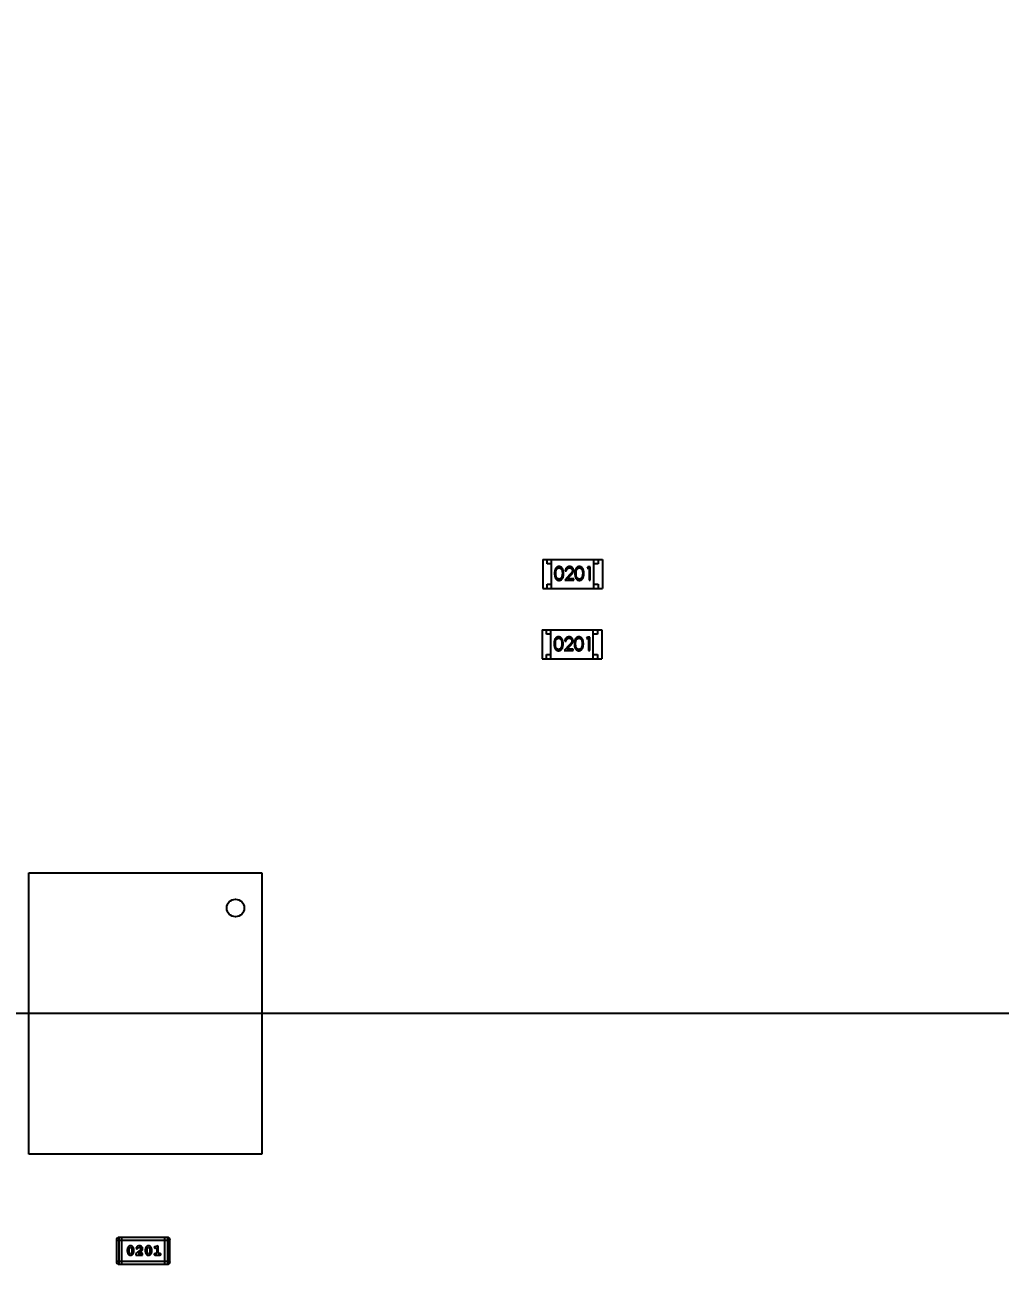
# Model space of a CAD drawing. Header units: inches. Extents: x 246 to 500, y -220 to -17.
# Drawn here: x 465.96 to 477.06, y -130.71 to -116.61 of the extents above; entities that cross this region are included whole.
import ezdxf

# ---------------------------------------------------------------- set-up
doc = ezdxf.new("R2010")
doc.units = ezdxf.units.IN
doc.header["$LTSCALE"] = 1.21
doc.header["$MEASUREMENT"] = 0
doc.header["$PDMODE"] = 3
doc.header["$PDSIZE"] = 0.3125
doc.layers.get('0').update_dxf_attribs({"linetype": 'CONTINUOUS'})
doc.layers.get('Defpoints').update_dxf_attribs({"linetype": 'CONTINUOUS'})
doc.layers.add('DIM', color=3, linetype='CONTINUOUS')
doc.styles.get("Standard").update_dxf_attribs({"font": 'txt', "width": 0.8})
doc.dimstyles.get("Standard").update_dxf_attribs({"dimtxt": 0.15625, "dimasz": 0.1875, "dimexe": 0.125, "dimexo": 0.0625, "dimgap": 0.09, "dimtad": 0, "dimtih": 1, "dimtoh": 1, "dimzin": 4, "dimdsep": 46, "dimtxsty": 'Standard', "dimblk": '_FILLED', "dimblk1": '_FILLED', "dimblk2": '_FILLED', "dimcen": 0.09, "dimazin": 1, "dimtp": 0.01, "dimtm": 0.01, "dimtfac": 1, "dimtofl": 0, "dimtmove": 0, "dimatfit": 3, "dimldrblk": '_FILLED', "dimfxl": 1, "dimtolj": 1, "dimtzin": 4, "dimarcsym": 0})

# ---------------------------------------------------------------- blocks, each defined once
blk = doc.blocks.new('_FILLED')
at = {"color": 0, "linetype": 'ByBlock'}
blk.add_solid([(0, 0), (-1, 0.1667), (-1, -0.1667)], dxfattribs=at)
blk = doc.blocks.new('*D60')
at = {"layer": 'Defpoints', "color": 0}
for p in [(481.94, -91.858), (457.69, -127.857), (492.101, -127.857)]:
    blk.add_point(p, dxfattribs=at)
at = {"layer": 'DIM', "color": 0, "lineweight": -2}
for p, q in [((482.003, -91.858), (492.226, -91.858)), ((492.101, -93.858), (492.101, -106.834)), ((492.101, -125.857), (492.101, -112.881)), ((457.752, -127.857), (492.226, -127.857))]:
    blk.add_line(p, q, dxfattribs=at)
at = {"layer": 'DIM', "color": 0, "lineweight": -2, "xscale": 2, "yscale": 2, "zscale": 2}
for p, rotation in [((492.101, -91.858), 90), ((492.101, -127.857), 270)]:
    blk.add_blockref('_FILLED', p, dxfattribs=dict(at, rotation=rotation))
at = {"layer": 'DIM', "color": 0, "insert": (492.101, -109.857), "char_height": 2, "attachment_point": 5, "rotation": 90}
blk.add_mtext('\\A1;36.00', dxfattribs=at)

msp = doc.modelspace()

# ---------------------------------------------------------------- linework, layer by layer
at = {"color": 7, "linetype": 'Continuous'}
for p, q in [((471.856, -122.694), (472.536, -122.694)), ((471.856, -122.694), (471.856, -123.024)), ((471.906, -122.744), (471.906, -122.694)), ((471.956, -122.744), (471.906, -122.744)), ((471.956, -123.024), (471.956, -122.694)), ((472.37, -122.778), (472.361, -122.794)), ((472.361, -122.794), (472.384, -122.794)), ((472.397, -122.778), (472.37, -122.778)), ((472.384, -122.794), (472.384, -122.928)), ((472.397, -122.928), (472.397, -122.778)), ((472.436, -123.024), (472.436, -122.694)), ((472.486, -122.744), (472.436, -122.744)), ((472.486, -122.694), (472.486, -122.744)), ((472.536, -122.694), (472.536, -123.024)), ((472.08, -122.853), (472.074, -122.891)), ((472.165, -122.866), (472.107, -122.928)), ((472.107, -122.928), (472.209, -122.928)), ((472.113, -122.825), (472.126, -122.825)), ((472.139, -122.913), (472.177, -122.873)), ((472.209, -122.913), (472.139, -122.913)), ((472.209, -122.928), (472.209, -122.913)), ((472.311, -122.853), (472.305, -122.891)), ((472.384, -122.928), (472.397, -122.928)), ((471.856, -123.024), (472.536, -123.024)), ((471.906, -122.974), (471.956, -122.974)), ((471.906, -123.024), (471.906, -122.974)), ((472.436, -122.974), (472.486, -122.974)), ((472.486, -122.974), (472.486, -123.024)), ((471.85, -123.494), (472.53, -123.494)), ((471.85, -123.494), (471.85, -123.824)), ((471.9, -123.544), (471.9, -123.494)), ((471.95, -123.824), (471.95, -123.494)), ((472.43, -123.824), (472.43, -123.494)), ((472.48, -123.494), (472.48, -123.544)), ((472.53, -123.494), (472.53, -123.824)), ((471.95, -123.544), (471.9, -123.544)), ((472.107, -123.625), (472.121, -123.625)), ((472.364, -123.578), (472.355, -123.594)), ((472.355, -123.594), (472.378, -123.594)), ((472.392, -123.578), (472.364, -123.578)), ((472.378, -123.594), (472.378, -123.728)), ((472.392, -123.728), (472.392, -123.578)), ((472.48, -123.544), (472.43, -123.544)), ((471.9, -123.774), (471.95, -123.774)), ((471.9, -123.824), (471.9, -123.774)), ((472.075, -123.653), (472.069, -123.691)), ((472.16, -123.666), (472.101, -123.728)), ((472.101, -123.728), (472.203, -123.728)), ((472.134, -123.713), (472.171, -123.673)), ((472.203, -123.713), (472.134, -123.713)), ((472.203, -123.728), (472.203, -123.713)), ((472.305, -123.653), (472.3, -123.691)), ((472.378, -123.728), (472.392, -123.728)), ((472.43, -123.774), (472.48, -123.774)), ((472.48, -123.774), (472.48, -123.824)), ((471.85, -123.824), (472.53, -123.824)), ((466.01, -126.259), (468.66, -126.259)), ((466.01, -129.459), (466.01, -126.259)), ((468.66, -126.259), (468.66, -129.459)), ((468.66, -129.459), (466.01, -129.459)), ((467.585, -130.406), (467.036, -130.406)), ((467.036, -130.711), (467.036, -130.406)), ((467.067, -130.711), (467.067, -130.406)), ((467.554, -130.406), (467.554, -130.711)), ((467.585, -130.406), (467.585, -130.711)), ((467.006, -130.437), (467.615, -130.437)), ((467.006, -130.437), (467.006, -130.681)), ((467.129, -130.547), (467.129, -130.564)), ((467.147, -130.547), (467.154, -130.525)), ((467.147, -130.547), (467.147, -130.564)), ((467.154, -130.525), (467.166, -130.519)), ((467.166, -130.519), (467.179, -130.525)), ((467.179, -130.525), (467.186, -130.547)), ((467.186, -130.564), (467.186, -130.547)), ((467.203, -130.564), (467.203, -130.547)), ((467.282, -130.543), (467.227, -130.588)), ((467.23, -130.531), (467.239, -130.54)), ((467.239, -130.54), (467.247, -130.533)), ((467.247, -130.533), (467.252, -130.525)), ((467.252, -130.525), (467.267, -130.519)), ((467.287, -130.534), (467.282, -130.543)), ((467.334, -130.547), (467.334, -130.564)), ((467.351, -130.547), (467.359, -130.525)), ((467.351, -130.547), (467.351, -130.564)), ((467.359, -130.525), (467.371, -130.519)), ((467.371, -130.519), (467.383, -130.525)), ((467.383, -130.525), (467.391, -130.547)), ((467.391, -130.564), (467.391, -130.547)), ((467.408, -130.564), (467.408, -130.547)), ((467.436, -130.521), (467.444, -130.53)), ((467.444, -130.53), (467.45, -130.529)), ((467.482, -130.502), (467.445, -130.512)), ((467.45, -130.529), (467.465, -130.525)), ((467.465, -130.525), (467.465, -130.59)), ((467.482, -130.59), (467.482, -130.502)), ((467.615, -130.681), (467.615, -130.437)), ((467.615, -130.681), (467.006, -130.681)), ((467.154, -130.586), (467.147, -130.564)), ((467.167, -130.592), (467.154, -130.586)), ((467.179, -130.586), (467.167, -130.592)), ((467.186, -130.564), (467.179, -130.586)), ((467.227, -130.588), (467.227, -130.607)), ((467.227, -130.607), (467.304, -130.607)), ((467.254, -130.59), (467.287, -130.563)), ((467.29, -130.59), (467.254, -130.59)), ((467.295, -130.587), (467.29, -130.59)), ((467.304, -130.607), (467.304, -130.599)), ((467.359, -130.586), (467.351, -130.564)), ((467.371, -130.592), (467.359, -130.586)), ((467.383, -130.586), (467.371, -130.592)), ((467.391, -130.564), (467.383, -130.586)), ((467.465, -130.59), (467.447, -130.59)), ((467.447, -130.607), (467.499, -130.607)), ((467.499, -130.59), (467.482, -130.59)), ((467.036, -130.711), (467.585, -130.711))]:
    msp.add_line(p, q, dxfattribs=at)
msp.add_circle((468.36, -126.659), 0.1, dxfattribs=at)
for centre, start, end in [((467.036, -130.437), 89.9999, 179.9999), ((467.585, -130.437), 359.9999, 89.9999), ((467.036, -130.681), 179.9999, 269.9999), ((467.585, -130.681), 269.9999, 359.9999)]:
    msp.add_arc(centre, 0.0305, start, end, dxfattribs=at)
for points, knots in [([(472.042, -122.775), (472.041, -122.775), (472.038, -122.775), (472.035, -122.775), (472.031, -122.776), (472.028, -122.777), (472.025, -122.778), (472.022, -122.779), (472.019, -122.781), (472.016, -122.783), (472.013, -122.785), (472.01, -122.788), (472.008, -122.79), (472.006, -122.793), (472.003, -122.797), (472.001, -122.8), (472, -122.804), (471.998, -122.808), (471.996, -122.812), (471.995, -122.817), (471.994, -122.822), (471.993, -122.827), (471.992, -122.833), (471.992, -122.84), (471.992, -122.846), (471.992, -122.851), (471.992, -122.854)], [0, 0, 0, 0, 0.033742, 0.066533, 0.099153, 0.13154, 0.164087, 0.196563, 0.229707, 0.263315, 0.297504, 0.331686, 0.366482, 0.4021, 0.438958, 0.476748, 0.515985, 0.556589, 0.599519, 0.645765, 0.695487, 0.748721, 0.805687, 0.866754, 0.931405, 1, 1, 1, 1]), ([(472.005, -122.853), (472.005, -122.851), (472.005, -122.848), (472.005, -122.842), (472.006, -122.837), (472.006, -122.832), (472.007, -122.827), (472.008, -122.823), (472.009, -122.819), (472.01, -122.816), (472.011, -122.813), (472.012, -122.81), (472.014, -122.807), (472.015, -122.805), (472.017, -122.802), (472.019, -122.8), (472.021, -122.798), (472.024, -122.796), (472.028, -122.794), (472.032, -122.792), (472.037, -122.79), (472.041, -122.79), (472.042, -122.79)], [0, 0, 0, 0, 0.073302, 0.142286, 0.206253, 0.266017, 0.321612, 0.372532, 0.419497, 0.462398, 0.502825, 0.541489, 0.579034, 0.615143, 0.650298, 0.684912, 0.718701, 0.752189, 0.817245, 0.879117, 0.939613, 1, 1, 1, 1]), ([(472.094, -122.854), (472.094, -122.851), (472.093, -122.847), (472.093, -122.84), (472.093, -122.834), (472.092, -122.828), (472.091, -122.823), (472.09, -122.818), (472.088, -122.813), (472.087, -122.808), (472.085, -122.804), (472.083, -122.8), (472.081, -122.797), (472.079, -122.794), (472.076, -122.791), (472.074, -122.788), (472.071, -122.785), (472.068, -122.783), (472.065, -122.781), (472.062, -122.779), (472.059, -122.778), (472.056, -122.777), (472.052, -122.776), (472.049, -122.775), (472.045, -122.775), (472.043, -122.775), (472.042, -122.775)], [0, 0, 0, 0, 0.065278, 0.127205, 0.186168, 0.241675, 0.294115, 0.343609, 0.390387, 0.434463, 0.476646, 0.517002, 0.555936, 0.593716, 0.630057, 0.665601, 0.700745, 0.734917, 0.768681, 0.802087, 0.834849, 0.867433, 0.900138, 0.932806, 0.966212, 1, 1, 1, 1]), ([(472.042, -122.79), (472.044, -122.79), (472.047, -122.79), (472.052, -122.792), (472.057, -122.794), (472.06, -122.796), (472.063, -122.798), (472.065, -122.8), (472.067, -122.803), (472.069, -122.805), (472.071, -122.808), (472.072, -122.811), (472.074, -122.814), (472.075, -122.817), (472.076, -122.821), (472.077, -122.825), (472.078, -122.829), (472.079, -122.833), (472.079, -122.838), (472.08, -122.843), (472.08, -122.848), (472.08, -122.852), (472.08, -122.853)], [0, 0, 0, 0, 0.059689, 0.119507, 0.181075, 0.246162, 0.279894, 0.314468, 0.350403, 0.387474, 0.426147, 0.466624, 0.508745, 0.553328, 0.600058, 0.649177, 0.700552, 0.754894, 0.811825, 0.871514, 0.934319, 1, 1, 1, 1]), ([(472.162, -122.775), (472.16, -122.775), (472.157, -122.775), (472.152, -122.775), (472.147, -122.777), (472.143, -122.778), (472.139, -122.78), (472.135, -122.782), (472.131, -122.785), (472.127, -122.789), (472.124, -122.792), (472.121, -122.796), (472.119, -122.8), (472.117, -122.805), (472.115, -122.809), (472.114, -122.814), (472.113, -122.819), (472.113, -122.823), (472.113, -122.825)], [0, 0, 0, 0, 0.06445, 0.126725, 0.187421, 0.247417, 0.306749, 0.366595, 0.427749, 0.490235, 0.553031, 0.614805, 0.676505, 0.738096, 0.801021, 0.864897, 0.931209, 1, 1, 1, 1]), ([(472.126, -122.825), (472.126, -122.823), (472.127, -122.821), (472.127, -122.817), (472.128, -122.813), (472.13, -122.81), (472.131, -122.807), (472.133, -122.804), (472.135, -122.801), (472.137, -122.799), (472.14, -122.797), (472.142, -122.795), (472.145, -122.794), (472.148, -122.792), (472.151, -122.791), (472.154, -122.791), (472.158, -122.79), (472.16, -122.79), (472.161, -122.79)], [0, 0, 0, 0, 0.073648, 0.143686, 0.210962, 0.275557, 0.338064, 0.399311, 0.4594, 0.51934, 0.579024, 0.637809, 0.695959, 0.754122, 0.813113, 0.873453, 0.935561, 1, 1, 1, 1]), ([(472.161, -122.79), (472.162, -122.79), (472.164, -122.79), (472.168, -122.791), (472.171, -122.791), (472.174, -122.792), (472.177, -122.793), (472.179, -122.795), (472.182, -122.797), (472.184, -122.799), (472.186, -122.801), (472.188, -122.804), (472.19, -122.806), (472.191, -122.809), (472.192, -122.812), (472.193, -122.814), (472.193, -122.817), (472.194, -122.819), (472.194, -122.82)], [0, 0, 0, 0, 0.068027, 0.133505, 0.19695, 0.26027, 0.322741, 0.384982, 0.448465, 0.513424, 0.578224, 0.640011, 0.700094, 0.760067, 0.819012, 0.877878, 0.938035, 1, 1, 1, 1]), ([(472.207, -122.819), (472.207, -122.818), (472.207, -122.815), (472.206, -122.811), (472.205, -122.806), (472.204, -122.802), (472.202, -122.799), (472.2, -122.795), (472.197, -122.791), (472.195, -122.788), (472.191, -122.785), (472.188, -122.782), (472.184, -122.78), (472.18, -122.778), (472.176, -122.776), (472.171, -122.775), (472.167, -122.775), (472.163, -122.775), (472.162, -122.775)], [0, 0, 0, 0, 0.06271, 0.123347, 0.183401, 0.242828, 0.302097, 0.36242, 0.423725, 0.487032, 0.550491, 0.612709, 0.674265, 0.73617, 0.799211, 0.863483, 0.930525, 1, 1, 1, 1]), ([(472.273, -122.775), (472.271, -122.775), (472.269, -122.775), (472.266, -122.775), (472.262, -122.776), (472.259, -122.777), (472.256, -122.778), (472.253, -122.779), (472.25, -122.781), (472.247, -122.783), (472.244, -122.785), (472.241, -122.788), (472.239, -122.79), (472.236, -122.793), (472.234, -122.797), (472.232, -122.8), (472.23, -122.804), (472.229, -122.808), (472.227, -122.812), (472.226, -122.817), (472.225, -122.822), (472.224, -122.827), (472.223, -122.833), (472.223, -122.84), (472.222, -122.846), (472.222, -122.851), (472.222, -122.854)], [0, 0, 0, 0, 0.033742, 0.066533, 0.099153, 0.13154, 0.164087, 0.196563, 0.229707, 0.263315, 0.297504, 0.331686, 0.366482, 0.4021, 0.438958, 0.476748, 0.515985, 0.556589, 0.599519, 0.645765, 0.695487, 0.748721, 0.805687, 0.866754, 0.931405, 1, 1, 1, 1]), ([(472.236, -122.853), (472.236, -122.851), (472.236, -122.848), (472.236, -122.842), (472.237, -122.837), (472.237, -122.832), (472.238, -122.827), (472.238, -122.823), (472.239, -122.819), (472.24, -122.816), (472.242, -122.813), (472.243, -122.81), (472.245, -122.807), (472.246, -122.805), (472.248, -122.802), (472.25, -122.8), (472.252, -122.798), (472.255, -122.796), (472.258, -122.794), (472.263, -122.792), (472.268, -122.79), (472.271, -122.79), (472.273, -122.79)], [0, 0, 0, 0, 0.073302, 0.142286, 0.206253, 0.266017, 0.321612, 0.372532, 0.419497, 0.462398, 0.502825, 0.541489, 0.579034, 0.615143, 0.650298, 0.684912, 0.718701, 0.752189, 0.817245, 0.879117, 0.939613, 1, 1, 1, 1]), ([(472.324, -122.854), (472.324, -122.851), (472.324, -122.847), (472.324, -122.84), (472.323, -122.834), (472.323, -122.828), (472.322, -122.823), (472.321, -122.818), (472.319, -122.813), (472.318, -122.808), (472.316, -122.804), (472.314, -122.8), (472.312, -122.797), (472.309, -122.794), (472.307, -122.791), (472.305, -122.788), (472.302, -122.785), (472.299, -122.783), (472.296, -122.781), (472.293, -122.779), (472.29, -122.778), (472.286, -122.777), (472.283, -122.776), (472.28, -122.775), (472.276, -122.775), (472.274, -122.775), (472.273, -122.775)], [0, 0, 0, 0, 0.065278, 0.127205, 0.186168, 0.241675, 0.294115, 0.343609, 0.390387, 0.434463, 0.476646, 0.517002, 0.555936, 0.593716, 0.630057, 0.665601, 0.700745, 0.734917, 0.768681, 0.802087, 0.834849, 0.867433, 0.900138, 0.932806, 0.966212, 1, 1, 1, 1]), ([(472.273, -122.79), (472.275, -122.79), (472.278, -122.79), (472.283, -122.792), (472.287, -122.794), (472.291, -122.796), (472.294, -122.798), (472.296, -122.8), (472.298, -122.803), (472.3, -122.805), (472.302, -122.808), (472.303, -122.811), (472.305, -122.814), (472.306, -122.817), (472.307, -122.821), (472.308, -122.825), (472.309, -122.829), (472.31, -122.833), (472.31, -122.838), (472.311, -122.843), (472.311, -122.848), (472.311, -122.852), (472.311, -122.853)], [0, 0, 0, 0, 0.059689, 0.119507, 0.181075, 0.246162, 0.279894, 0.314468, 0.350403, 0.387474, 0.426147, 0.466624, 0.508745, 0.553328, 0.600058, 0.649177, 0.700552, 0.754894, 0.811825, 0.871514, 0.934319, 1, 1, 1, 1]), ([(471.992, -122.854), (471.992, -122.856), (471.992, -122.861), (471.992, -122.867), (471.992, -122.874), (471.993, -122.88), (471.994, -122.885), (471.995, -122.89), (471.997, -122.895), (471.998, -122.899), (472, -122.903), (472.002, -122.907), (472.004, -122.911), (472.006, -122.914), (472.008, -122.917), (472.011, -122.919), (472.013, -122.922), (472.016, -122.924), (472.019, -122.926), (472.022, -122.928), (472.025, -122.929), (472.028, -122.93), (472.031, -122.931), (472.035, -122.932), (472.038, -122.932), (472.041, -122.932), (472.042, -122.932)], [0, 0, 0, 0, 0.068113, 0.132564, 0.193427, 0.250218, 0.303569, 0.353576, 0.400235, 0.443586, 0.484619, 0.524292, 0.56238, 0.599049, 0.63494, 0.669782, 0.704009, 0.737842, 0.771098, 0.803896, 0.836415, 0.868639, 0.900715, 0.933378, 0.966213, 1, 1, 1, 1]), ([(472.042, -122.917), (472.041, -122.917), (472.037, -122.917), (472.032, -122.915), (472.028, -122.913), (472.024, -122.911), (472.021, -122.909), (472.019, -122.907), (472.017, -122.905), (472.015, -122.902), (472.014, -122.9), (472.012, -122.897), (472.011, -122.894), (472.01, -122.891), (472.009, -122.888), (472.008, -122.884), (472.007, -122.88), (472.006, -122.875), (472.006, -122.87), (472.005, -122.865), (472.005, -122.859), (472.005, -122.855), (472.005, -122.853)], [0, 0, 0, 0, 0.060034, 0.120278, 0.182348, 0.247919, 0.281641, 0.315701, 0.350322, 0.385703, 0.421819, 0.459196, 0.497866, 0.538301, 0.58121, 0.628183, 0.679403, 0.734699, 0.794074, 0.858416, 0.927049, 1, 1, 1, 1]), ([(472.042, -122.932), (472.043, -122.932), (472.045, -122.932), (472.049, -122.932), (472.052, -122.931), (472.056, -122.93), (472.059, -122.929), (472.062, -122.928), (472.065, -122.926), (472.068, -122.924), (472.071, -122.922), (472.074, -122.919), (472.076, -122.916), (472.079, -122.913), (472.081, -122.91), (472.083, -122.906), (472.085, -122.903), (472.087, -122.899), (472.089, -122.894), (472.09, -122.889), (472.091, -122.884), (472.092, -122.879), (472.093, -122.873), (472.093, -122.867), (472.093, -122.86), (472.094, -122.856), (472.094, -122.854)], [0, 0, 0, 0, 0.033824, 0.067298, 0.10028, 0.133019, 0.165736, 0.198792, 0.232372, 0.266409, 0.301016, 0.336196, 0.371972, 0.408574, 0.446394, 0.485225, 0.525372, 0.567224, 0.611081, 0.65775, 0.70702, 0.759235, 0.814484, 0.873227, 0.934937, 1, 1, 1, 1]), ([(472.074, -122.891), (472.074, -122.892), (472.073, -122.894), (472.072, -122.897), (472.07, -122.9), (472.069, -122.902), (472.067, -122.905), (472.065, -122.907), (472.063, -122.909), (472.06, -122.911), (472.057, -122.913), (472.052, -122.915), (472.047, -122.917), (472.044, -122.917), (472.042, -122.917)], [0, 0, 0, 0, 0.075949, 0.148549, 0.218996, 0.286119, 0.351826, 0.416074, 0.478265, 0.540325, 0.660405, 0.774606, 0.887187, 1, 1, 1, 1]), ([(472.194, -122.82), (472.194, -122.822), (472.193, -122.825), (472.192, -122.83), (472.191, -122.835), (472.189, -122.839), (472.187, -122.842), (472.185, -122.844), (472.182, -122.847), (472.18, -122.851), (472.177, -122.854), (472.173, -122.858), (472.169, -122.862), (472.167, -122.865), (472.165, -122.866)], [0, 0, 0, 0, 0.088014, 0.174976, 0.2638, 0.355443, 0.406413, 0.465519, 0.533076, 0.609353, 0.693899, 0.787171, 0.889197, 1, 1, 1, 1]), ([(472.177, -122.873), (472.178, -122.872), (472.181, -122.869), (472.185, -122.864), (472.188, -122.86), (472.192, -122.856), (472.194, -122.853), (472.197, -122.849), (472.199, -122.846), (472.201, -122.842), (472.204, -122.837), (472.206, -122.832), (472.207, -122.825), (472.207, -122.821), (472.207, -122.819)], [0, 0, 0, 0, 0.09953, 0.192079, 0.277712, 0.357454, 0.429648, 0.495771, 0.555538, 0.608657, 0.707578, 0.804328, 0.901298, 1, 1, 1, 1]), ([(472.222, -122.854), (472.222, -122.856), (472.222, -122.861), (472.223, -122.867), (472.223, -122.874), (472.224, -122.88), (472.225, -122.885), (472.226, -122.89), (472.227, -122.895), (472.229, -122.899), (472.23, -122.903), (472.232, -122.907), (472.234, -122.911), (472.237, -122.914), (472.239, -122.917), (472.241, -122.919), (472.244, -122.922), (472.247, -122.924), (472.25, -122.926), (472.253, -122.928), (472.256, -122.929), (472.259, -122.93), (472.262, -122.931), (472.266, -122.932), (472.269, -122.932), (472.271, -122.932), (472.273, -122.932)], [0, 0, 0, 0, 0.068113, 0.132564, 0.193427, 0.250218, 0.303569, 0.353576, 0.400235, 0.443586, 0.484619, 0.524292, 0.56238, 0.599049, 0.63494, 0.669782, 0.704009, 0.737842, 0.771098, 0.803896, 0.836415, 0.868639, 0.900715, 0.933378, 0.966213, 1, 1, 1, 1]), ([(472.273, -122.917), (472.271, -122.917), (472.268, -122.917), (472.263, -122.915), (472.258, -122.913), (472.255, -122.911), (472.252, -122.909), (472.25, -122.907), (472.248, -122.905), (472.246, -122.902), (472.244, -122.9), (472.243, -122.897), (472.242, -122.894), (472.24, -122.891), (472.239, -122.888), (472.238, -122.884), (472.238, -122.88), (472.237, -122.875), (472.237, -122.87), (472.236, -122.865), (472.236, -122.859), (472.236, -122.855), (472.236, -122.853)], [0, 0, 0, 0, 0.060034, 0.120278, 0.182348, 0.247919, 0.281641, 0.315701, 0.350322, 0.385703, 0.421819, 0.459196, 0.497866, 0.538301, 0.58121, 0.628183, 0.679403, 0.734699, 0.794074, 0.858416, 0.927049, 1, 1, 1, 1]), ([(472.273, -122.932), (472.274, -122.932), (472.276, -122.932), (472.28, -122.932), (472.283, -122.931), (472.286, -122.93), (472.29, -122.929), (472.293, -122.928), (472.296, -122.926), (472.299, -122.924), (472.302, -122.922), (472.305, -122.919), (472.307, -122.916), (472.31, -122.913), (472.312, -122.91), (472.314, -122.906), (472.316, -122.903), (472.318, -122.899), (472.319, -122.894), (472.321, -122.889), (472.322, -122.884), (472.323, -122.879), (472.323, -122.873), (472.324, -122.867), (472.324, -122.86), (472.324, -122.856), (472.324, -122.854)], [0, 0, 0, 0, 0.033824, 0.067298, 0.10028, 0.133019, 0.165736, 0.198792, 0.232372, 0.266409, 0.301016, 0.336196, 0.371972, 0.408574, 0.446394, 0.485225, 0.525372, 0.567224, 0.611081, 0.65775, 0.70702, 0.759235, 0.814484, 0.873227, 0.934937, 1, 1, 1, 1]), ([(472.305, -122.891), (472.305, -122.892), (472.304, -122.894), (472.303, -122.897), (472.301, -122.9), (472.3, -122.902), (472.298, -122.905), (472.296, -122.907), (472.294, -122.909), (472.291, -122.911), (472.288, -122.913), (472.283, -122.915), (472.278, -122.917), (472.275, -122.917), (472.273, -122.917)], [0, 0, 0, 0, 0.075949, 0.148549, 0.218996, 0.286119, 0.351826, 0.416074, 0.478265, 0.540325, 0.660405, 0.774606, 0.887187, 1, 1, 1, 1]), ([(472.036, -123.575), (472.035, -123.575), (472.033, -123.575), (472.029, -123.575), (472.026, -123.576), (472.023, -123.577), (472.019, -123.578), (472.016, -123.579), (472.013, -123.581), (472.01, -123.583), (472.007, -123.585), (472.005, -123.588), (472.002, -123.59), (472, -123.593), (471.998, -123.597), (471.996, -123.6), (471.994, -123.604), (471.992, -123.608), (471.991, -123.612), (471.99, -123.617), (471.988, -123.622), (471.988, -123.627), (471.987, -123.633), (471.986, -123.64), (471.986, -123.646), (471.986, -123.651), (471.986, -123.654)], [0, 0, 0, 0, 0.033742, 0.066533, 0.099153, 0.13154, 0.164087, 0.196563, 0.229707, 0.263315, 0.297504, 0.331686, 0.366482, 0.4021, 0.438958, 0.476748, 0.515985, 0.556589, 0.599519, 0.645765, 0.695487, 0.748721, 0.805687, 0.866754, 0.931405, 1, 1, 1, 1]), ([(472, -123.653), (472, -123.651), (472, -123.648), (472, -123.642), (472, -123.637), (472.001, -123.632), (472.001, -123.627), (472.002, -123.623), (472.003, -123.619), (472.004, -123.616), (472.005, -123.613), (472.007, -123.61), (472.008, -123.607), (472.01, -123.605), (472.012, -123.602), (472.013, -123.6), (472.016, -123.598), (472.018, -123.596), (472.022, -123.594), (472.027, -123.592), (472.032, -123.59), (472.035, -123.59), (472.037, -123.59)], [0, 0, 0, 0, 0.073302, 0.142286, 0.206253, 0.266017, 0.321612, 0.372532, 0.419497, 0.462398, 0.502825, 0.541489, 0.579034, 0.615143, 0.650298, 0.684912, 0.718701, 0.752189, 0.817245, 0.879117, 0.939613, 1, 1, 1, 1]), ([(472.088, -123.654), (472.088, -123.651), (472.088, -123.647), (472.088, -123.64), (472.087, -123.634), (472.086, -123.628), (472.085, -123.623), (472.084, -123.618), (472.083, -123.613), (472.081, -123.608), (472.079, -123.604), (472.078, -123.6), (472.075, -123.597), (472.073, -123.594), (472.071, -123.591), (472.068, -123.588), (472.065, -123.585), (472.063, -123.583), (472.06, -123.581), (472.057, -123.579), (472.053, -123.578), (472.05, -123.577), (472.047, -123.576), (472.043, -123.575), (472.04, -123.575), (472.037, -123.575), (472.036, -123.575)], [0, 0, 0, 0, 0.065278, 0.127205, 0.186168, 0.241675, 0.294115, 0.343609, 0.390387, 0.434463, 0.476646, 0.517002, 0.555936, 0.593716, 0.630057, 0.665601, 0.700745, 0.734917, 0.768681, 0.802087, 0.834849, 0.867433, 0.900138, 0.932806, 0.966212, 1, 1, 1, 1]), ([(472.037, -123.59), (472.038, -123.59), (472.042, -123.59), (472.046, -123.592), (472.051, -123.594), (472.055, -123.596), (472.058, -123.598), (472.06, -123.6), (472.062, -123.603), (472.064, -123.605), (472.065, -123.608), (472.067, -123.611), (472.068, -123.614), (472.07, -123.617), (472.071, -123.621), (472.072, -123.625), (472.073, -123.629), (472.073, -123.633), (472.074, -123.638), (472.074, -123.643), (472.074, -123.648), (472.075, -123.652), (472.075, -123.653)], [0, 0, 0, 0, 0.059689, 0.119507, 0.181075, 0.246162, 0.279894, 0.314468, 0.350403, 0.387474, 0.426147, 0.466624, 0.508745, 0.553328, 0.600058, 0.649177, 0.700552, 0.754894, 0.811825, 0.871514, 0.934319, 1, 1, 1, 1]), ([(472.156, -123.575), (472.154, -123.575), (472.151, -123.575), (472.146, -123.575), (472.142, -123.577), (472.137, -123.578), (472.133, -123.58), (472.129, -123.582), (472.125, -123.585), (472.122, -123.589), (472.118, -123.592), (472.116, -123.596), (472.113, -123.6), (472.111, -123.605), (472.109, -123.609), (472.108, -123.614), (472.108, -123.619), (472.107, -123.623), (472.107, -123.625)], [0, 0, 0, 0, 0.06445, 0.126725, 0.187421, 0.247417, 0.306749, 0.366595, 0.427749, 0.490235, 0.553031, 0.614805, 0.676505, 0.738096, 0.801021, 0.864897, 0.931209, 1, 1, 1, 1]), ([(472.121, -123.625), (472.121, -123.623), (472.121, -123.621), (472.122, -123.617), (472.123, -123.613), (472.124, -123.61), (472.126, -123.607), (472.127, -123.604), (472.129, -123.601), (472.132, -123.599), (472.134, -123.597), (472.137, -123.595), (472.139, -123.594), (472.142, -123.592), (472.145, -123.591), (472.149, -123.591), (472.152, -123.59), (472.154, -123.59), (472.155, -123.59)], [0, 0, 0, 0, 0.073648, 0.143686, 0.210962, 0.275557, 0.338064, 0.399311, 0.4594, 0.51934, 0.579024, 0.637809, 0.695959, 0.754122, 0.813113, 0.873453, 0.935561, 1, 1, 1, 1]), ([(472.155, -123.59), (472.157, -123.59), (472.159, -123.59), (472.162, -123.591), (472.165, -123.591), (472.168, -123.592), (472.171, -123.593), (472.174, -123.595), (472.176, -123.597), (472.179, -123.599), (472.181, -123.601), (472.183, -123.604), (472.184, -123.606), (472.186, -123.609), (472.187, -123.612), (472.187, -123.614), (472.188, -123.617), (472.188, -123.619), (472.188, -123.62)], [0, 0, 0, 0, 0.068027, 0.133505, 0.19695, 0.26027, 0.322741, 0.384982, 0.448465, 0.513424, 0.578224, 0.640011, 0.700094, 0.760067, 0.819012, 0.877878, 0.938035, 1, 1, 1, 1]), ([(472.201, -123.619), (472.201, -123.618), (472.201, -123.615), (472.201, -123.611), (472.2, -123.606), (472.198, -123.602), (472.197, -123.598), (472.194, -123.595), (472.192, -123.591), (472.189, -123.588), (472.186, -123.585), (472.182, -123.582), (472.178, -123.58), (472.175, -123.578), (472.17, -123.576), (472.166, -123.575), (472.161, -123.575), (472.158, -123.575), (472.156, -123.575)], [0, 0, 0, 0, 0.06271, 0.123347, 0.183401, 0.242828, 0.302097, 0.36242, 0.423725, 0.487032, 0.550491, 0.612709, 0.674265, 0.73617, 0.799211, 0.863483, 0.930525, 1, 1, 1, 1]), ([(472.188, -123.62), (472.188, -123.622), (472.188, -123.625), (472.187, -123.63), (472.185, -123.635), (472.183, -123.639), (472.181, -123.642), (472.179, -123.644), (472.177, -123.647), (472.174, -123.651), (472.171, -123.654), (472.168, -123.658), (472.164, -123.662), (472.161, -123.665), (472.16, -123.666)], [0, 0, 0, 0, 0.088014, 0.174976, 0.2638, 0.355443, 0.406413, 0.465519, 0.533076, 0.609353, 0.693899, 0.787171, 0.889197, 1, 1, 1, 1]), ([(472.171, -123.673), (472.173, -123.671), (472.175, -123.669), (472.179, -123.664), (472.183, -123.66), (472.186, -123.656), (472.189, -123.653), (472.191, -123.649), (472.193, -123.646), (472.196, -123.642), (472.198, -123.637), (472.2, -123.632), (472.201, -123.625), (472.201, -123.621), (472.201, -123.619)], [0, 0, 0, 0, 0.09953, 0.192079, 0.277712, 0.357454, 0.429648, 0.495771, 0.555538, 0.608657, 0.707578, 0.804328, 0.901298, 1, 1, 1, 1]), ([(472.267, -123.575), (472.266, -123.575), (472.264, -123.575), (472.26, -123.575), (472.257, -123.576), (472.253, -123.577), (472.25, -123.578), (472.247, -123.579), (472.244, -123.581), (472.241, -123.583), (472.238, -123.585), (472.236, -123.588), (472.233, -123.59), (472.231, -123.593), (472.229, -123.597), (472.227, -123.6), (472.225, -123.604), (472.223, -123.608), (472.222, -123.612), (472.22, -123.617), (472.219, -123.622), (472.218, -123.627), (472.218, -123.633), (472.217, -123.64), (472.217, -123.646), (472.217, -123.651), (472.217, -123.654)], [0, 0, 0, 0, 0.033742, 0.066533, 0.099153, 0.13154, 0.164087, 0.196563, 0.229707, 0.263315, 0.297504, 0.331686, 0.366482, 0.4021, 0.438958, 0.476748, 0.515985, 0.556589, 0.599519, 0.645765, 0.695487, 0.748721, 0.805687, 0.866754, 0.931405, 1, 1, 1, 1]), ([(472.23, -123.653), (472.23, -123.651), (472.23, -123.648), (472.231, -123.642), (472.231, -123.637), (472.231, -123.632), (472.232, -123.627), (472.233, -123.623), (472.234, -123.619), (472.235, -123.616), (472.236, -123.613), (472.237, -123.61), (472.239, -123.607), (472.241, -123.605), (472.242, -123.602), (472.244, -123.6), (472.246, -123.598), (472.249, -123.596), (472.253, -123.594), (472.258, -123.592), (472.262, -123.59), (472.266, -123.59), (472.267, -123.59)], [0, 0, 0, 0, 0.073302, 0.142286, 0.206253, 0.266017, 0.321612, 0.372532, 0.419497, 0.462398, 0.502825, 0.541489, 0.579034, 0.615143, 0.650298, 0.684912, 0.718701, 0.752189, 0.817245, 0.879117, 0.939613, 1, 1, 1, 1]), ([(472.319, -123.654), (472.319, -123.651), (472.319, -123.647), (472.318, -123.64), (472.318, -123.634), (472.317, -123.628), (472.316, -123.623), (472.315, -123.618), (472.314, -123.613), (472.312, -123.608), (472.31, -123.604), (472.308, -123.6), (472.306, -123.597), (472.304, -123.594), (472.302, -123.591), (472.299, -123.588), (472.296, -123.585), (472.293, -123.583), (472.29, -123.581), (472.287, -123.579), (472.284, -123.578), (472.281, -123.577), (472.278, -123.576), (472.274, -123.575), (472.271, -123.575), (472.268, -123.575), (472.267, -123.575)], [0, 0, 0, 0, 0.065278, 0.127205, 0.186168, 0.241675, 0.294115, 0.343609, 0.390387, 0.434463, 0.476646, 0.517002, 0.555936, 0.593716, 0.630057, 0.665601, 0.700745, 0.734917, 0.768681, 0.802087, 0.834849, 0.867433, 0.900138, 0.932806, 0.966212, 1, 1, 1, 1]), ([(472.267, -123.59), (472.269, -123.59), (472.272, -123.59), (472.277, -123.592), (472.282, -123.594), (472.286, -123.596), (472.289, -123.598), (472.291, -123.6), (472.293, -123.603), (472.294, -123.605), (472.296, -123.608), (472.298, -123.611), (472.299, -123.614), (472.3, -123.617), (472.301, -123.621), (472.303, -123.625), (472.303, -123.629), (472.304, -123.633), (472.305, -123.638), (472.305, -123.643), (472.305, -123.648), (472.305, -123.652), (472.305, -123.653)], [0, 0, 0, 0, 0.059689, 0.119507, 0.181075, 0.246162, 0.279894, 0.314468, 0.350403, 0.387474, 0.426147, 0.466624, 0.508745, 0.553328, 0.600058, 0.649177, 0.700552, 0.754894, 0.811825, 0.871514, 0.934319, 1, 1, 1, 1]), ([(471.986, -123.654), (471.986, -123.656), (471.986, -123.661), (471.986, -123.667), (471.987, -123.674), (471.988, -123.68), (471.989, -123.685), (471.99, -123.69), (471.991, -123.695), (471.992, -123.699), (471.994, -123.703), (471.996, -123.707), (471.998, -123.711), (472, -123.714), (472.003, -123.717), (472.005, -123.719), (472.008, -123.722), (472.01, -123.724), (472.013, -123.726), (472.016, -123.728), (472.019, -123.729), (472.023, -123.73), (472.026, -123.731), (472.029, -123.732), (472.033, -123.732), (472.035, -123.732), (472.036, -123.732)], [0, 0, 0, 0, 0.068113, 0.132564, 0.193427, 0.250218, 0.303569, 0.353576, 0.400235, 0.443586, 0.484619, 0.524292, 0.56238, 0.599049, 0.63494, 0.669782, 0.704009, 0.737842, 0.771098, 0.803896, 0.836415, 0.868639, 0.900715, 0.933378, 0.966213, 1, 1, 1, 1]), ([(472.037, -123.717), (472.035, -123.717), (472.032, -123.717), (472.027, -123.715), (472.022, -123.713), (472.018, -123.711), (472.016, -123.709), (472.013, -123.707), (472.012, -123.705), (472.01, -123.702), (472.008, -123.7), (472.007, -123.697), (472.005, -123.694), (472.004, -123.691), (472.003, -123.688), (472.002, -123.684), (472.001, -123.68), (472.001, -123.675), (472, -123.67), (472, -123.665), (472, -123.659), (472, -123.655), (472, -123.653)], [0, 0, 0, 0, 0.060034, 0.120278, 0.182348, 0.247919, 0.281641, 0.315701, 0.350322, 0.385703, 0.421819, 0.459196, 0.497866, 0.538301, 0.58121, 0.628183, 0.679403, 0.734699, 0.794074, 0.858416, 0.927049, 1, 1, 1, 1]), ([(472.036, -123.732), (472.037, -123.732), (472.04, -123.732), (472.043, -123.732), (472.047, -123.731), (472.05, -123.73), (472.053, -123.729), (472.057, -123.728), (472.06, -123.726), (472.063, -123.724), (472.066, -123.722), (472.068, -123.719), (472.071, -123.716), (472.073, -123.713), (472.076, -123.71), (472.078, -123.706), (472.08, -123.703), (472.081, -123.698), (472.083, -123.694), (472.084, -123.689), (472.085, -123.684), (472.086, -123.679), (472.087, -123.673), (472.088, -123.667), (472.088, -123.66), (472.088, -123.656), (472.088, -123.654)], [0, 0, 0, 0, 0.033824, 0.067298, 0.10028, 0.133019, 0.165736, 0.198792, 0.232372, 0.266409, 0.301016, 0.336196, 0.371972, 0.408574, 0.446394, 0.485225, 0.525372, 0.567224, 0.611081, 0.65775, 0.70702, 0.759235, 0.814484, 0.873227, 0.934937, 1, 1, 1, 1]), ([(472.069, -123.691), (472.068, -123.692), (472.068, -123.694), (472.066, -123.697), (472.065, -123.7), (472.063, -123.702), (472.062, -123.705), (472.06, -123.707), (472.058, -123.709), (472.055, -123.711), (472.051, -123.713), (472.047, -123.715), (472.042, -123.717), (472.038, -123.717), (472.037, -123.717)], [0, 0, 0, 0, 0.075949, 0.148549, 0.218996, 0.286119, 0.351826, 0.416074, 0.478265, 0.540325, 0.660405, 0.774606, 0.887187, 1, 1, 1, 1]), ([(472.217, -123.654), (472.217, -123.656), (472.217, -123.661), (472.217, -123.667), (472.218, -123.674), (472.218, -123.68), (472.219, -123.685), (472.22, -123.69), (472.222, -123.695), (472.223, -123.699), (472.225, -123.703), (472.227, -123.707), (472.229, -123.711), (472.231, -123.714), (472.233, -123.717), (472.236, -123.719), (472.238, -123.722), (472.241, -123.724), (472.244, -123.726), (472.247, -123.728), (472.25, -123.729), (472.253, -123.73), (472.257, -123.731), (472.26, -123.732), (472.264, -123.732), (472.266, -123.732), (472.267, -123.732)], [0, 0, 0, 0, 0.068113, 0.132564, 0.193427, 0.250218, 0.303569, 0.353576, 0.400235, 0.443586, 0.484619, 0.524292, 0.56238, 0.599049, 0.63494, 0.669782, 0.704009, 0.737842, 0.771098, 0.803896, 0.836415, 0.868639, 0.900715, 0.933378, 0.966213, 1, 1, 1, 1]), ([(472.267, -123.717), (472.266, -123.717), (472.263, -123.717), (472.258, -123.715), (472.253, -123.713), (472.249, -123.711), (472.246, -123.709), (472.244, -123.707), (472.242, -123.705), (472.241, -123.702), (472.239, -123.7), (472.237, -123.697), (472.236, -123.694), (472.235, -123.691), (472.234, -123.688), (472.233, -123.684), (472.232, -123.68), (472.231, -123.675), (472.231, -123.67), (472.231, -123.665), (472.23, -123.659), (472.23, -123.655), (472.23, -123.653)], [0, 0, 0, 0, 0.060034, 0.120278, 0.182348, 0.247919, 0.281641, 0.315701, 0.350322, 0.385703, 0.421819, 0.459196, 0.497866, 0.538301, 0.58121, 0.628183, 0.679403, 0.734699, 0.794074, 0.858416, 0.927049, 1, 1, 1, 1]), ([(472.267, -123.732), (472.268, -123.732), (472.271, -123.732), (472.274, -123.732), (472.278, -123.731), (472.281, -123.73), (472.284, -123.729), (472.287, -123.728), (472.29, -123.726), (472.293, -123.724), (472.296, -123.722), (472.299, -123.719), (472.302, -123.716), (472.304, -123.713), (472.306, -123.71), (472.308, -123.706), (472.31, -123.703), (472.312, -123.698), (472.314, -123.694), (472.315, -123.689), (472.316, -123.684), (472.317, -123.679), (472.318, -123.673), (472.318, -123.667), (472.319, -123.66), (472.319, -123.656), (472.319, -123.654)], [0, 0, 0, 0, 0.033824, 0.067298, 0.10028, 0.133019, 0.165736, 0.198792, 0.232372, 0.266409, 0.301016, 0.336196, 0.371972, 0.408574, 0.446394, 0.485225, 0.525372, 0.567224, 0.611081, 0.65775, 0.70702, 0.759235, 0.814484, 0.873227, 0.934937, 1, 1, 1, 1]), ([(472.3, -123.691), (472.299, -123.692), (472.299, -123.694), (472.297, -123.697), (472.296, -123.7), (472.294, -123.702), (472.292, -123.705), (472.291, -123.707), (472.289, -123.709), (472.286, -123.711), (472.282, -123.713), (472.277, -123.715), (472.272, -123.717), (472.269, -123.717), (472.267, -123.717)], [0, 0, 0, 0, 0.075949, 0.148549, 0.218996, 0.286119, 0.351826, 0.416074, 0.478265, 0.540325, 0.660405, 0.774606, 0.887187, 1, 1, 1, 1]), ([(467.166, -130.502), (467.165, -130.502), (467.162, -130.502), (467.158, -130.503), (467.154, -130.504), (467.151, -130.505), (467.147, -130.508), (467.144, -130.51), (467.141, -130.513), (467.139, -130.516), (467.137, -130.52), (467.135, -130.524), (467.133, -130.527), (467.132, -130.531), (467.131, -130.535), (467.13, -130.539), (467.13, -130.543), (467.129, -130.545), (467.129, -130.547)], [0, 0, 0, 0, 0.06692, 0.130834, 0.19258, 0.252759, 0.312631, 0.373411, 0.436359, 0.501894, 0.568244, 0.632472, 0.69556, 0.757163, 0.818592, 0.878885, 0.939235, 1, 1, 1, 1]), ([(467.203, -130.547), (467.203, -130.545), (467.203, -130.543), (467.203, -130.54), (467.203, -130.537), (467.202, -130.534), (467.201, -130.531), (467.2, -130.528), (467.199, -130.525), (467.197, -130.522), (467.195, -130.519), (467.194, -130.517), (467.192, -130.514), (467.19, -130.512), (467.189, -130.51), (467.187, -130.509), (467.185, -130.507), (467.183, -130.506), (467.18, -130.504), (467.176, -130.503), (467.171, -130.502), (467.168, -130.502), (467.166, -130.502)], [0, 0, 0, 0, 0.049855, 0.099516, 0.148482, 0.19758, 0.246804, 0.296268, 0.346517, 0.397047, 0.446826, 0.49336, 0.537801, 0.579207, 0.617974, 0.654833, 0.689171, 0.722088, 0.786392, 0.853518, 0.924186, 1, 1, 1, 1]), ([(467.267, -130.502), (467.266, -130.502), (467.262, -130.502), (467.257, -130.503), (467.253, -130.504), (467.248, -130.506), (467.244, -130.509), (467.24, -130.512), (467.237, -130.515), (467.235, -130.519), (467.233, -130.522), (467.231, -130.525), (467.23, -130.528), (467.23, -130.53), (467.23, -130.531)], [0, 0, 0, 0, 0.098286, 0.193983, 0.289056, 0.384352, 0.477435, 0.566197, 0.652355, 0.737986, 0.818188, 0.887401, 0.94802, 1, 1, 1, 1]), ([(467.304, -130.535), (467.304, -130.534), (467.304, -130.531), (467.304, -130.528), (467.303, -130.525), (467.302, -130.522), (467.3, -130.519), (467.298, -130.517), (467.296, -130.514), (467.294, -130.511), (467.291, -130.509), (467.288, -130.507), (467.285, -130.506), (467.282, -130.504), (467.279, -130.503), (467.275, -130.502), (467.271, -130.502), (467.269, -130.502), (467.267, -130.502)], [0, 0, 0, 0, 0.060981, 0.120256, 0.178148, 0.236115, 0.293993, 0.352864, 0.413358, 0.476056, 0.539296, 0.602396, 0.665116, 0.728325, 0.792919, 0.859317, 0.928302, 1, 1, 1, 1]), ([(467.267, -130.519), (467.269, -130.519), (467.271, -130.519), (467.275, -130.52), (467.279, -130.522), (467.281, -130.524), (467.284, -130.526), (467.286, -130.528), (467.287, -130.531), (467.287, -130.533), (467.287, -130.534)], [0, 0, 0, 0, 0.156344, 0.299348, 0.4327, 0.561, 0.682299, 0.791883, 0.89611, 1, 1, 1, 1]), ([(467.287, -130.563), (467.288, -130.562), (467.29, -130.561), (467.292, -130.559), (467.294, -130.556), (467.296, -130.554), (467.298, -130.553), (467.299, -130.551), (467.3, -130.549), (467.301, -130.547), (467.303, -130.545), (467.303, -130.541), (467.304, -130.538), (467.304, -130.536), (467.304, -130.535)], [0, 0, 0, 0, 0.103002, 0.197728, 0.285279, 0.365235, 0.437224, 0.502446, 0.560545, 0.611446, 0.707576, 0.80349, 0.900532, 1, 1, 1, 1]), ([(467.371, -130.502), (467.369, -130.502), (467.367, -130.502), (467.362, -130.503), (467.359, -130.504), (467.355, -130.505), (467.352, -130.508), (467.349, -130.51), (467.346, -130.513), (467.343, -130.516), (467.341, -130.52), (467.339, -130.524), (467.338, -130.527), (467.336, -130.531), (467.335, -130.535), (467.335, -130.539), (467.334, -130.543), (467.334, -130.545), (467.334, -130.547)], [0, 0, 0, 0, 0.06692, 0.130834, 0.19258, 0.252759, 0.312631, 0.373411, 0.436359, 0.501894, 0.568244, 0.632472, 0.69556, 0.757163, 0.818592, 0.878885, 0.939235, 1, 1, 1, 1]), ([(467.408, -130.547), (467.408, -130.545), (467.408, -130.543), (467.408, -130.54), (467.407, -130.537), (467.406, -130.534), (467.405, -130.531), (467.404, -130.528), (467.403, -130.525), (467.402, -130.522), (467.4, -130.519), (467.398, -130.517), (467.397, -130.514), (467.395, -130.512), (467.393, -130.51), (467.392, -130.509), (467.39, -130.507), (467.387, -130.506), (467.384, -130.504), (467.38, -130.503), (467.376, -130.502), (467.372, -130.502), (467.371, -130.502)], [0, 0, 0, 0, 0.049855, 0.099516, 0.148482, 0.19758, 0.246804, 0.296268, 0.346517, 0.397047, 0.446826, 0.49336, 0.537801, 0.579207, 0.617974, 0.654833, 0.689171, 0.722088, 0.786392, 0.853518, 0.924186, 1, 1, 1, 1]), ([(467.445, -130.512), (467.444, -130.512), (467.443, -130.513), (467.441, -130.513), (467.439, -130.514), (467.438, -130.515), (467.437, -130.517), (467.437, -130.518), (467.436, -130.519), (467.436, -130.52), (467.436, -130.521)], [0, 0, 0, 0, 0.187321, 0.344927, 0.475328, 0.579604, 0.674244, 0.773631, 0.882025, 1, 1, 1, 1]), ([(467.129, -130.564), (467.129, -130.565), (467.13, -130.568), (467.13, -130.571), (467.13, -130.574), (467.131, -130.577), (467.132, -130.58), (467.133, -130.583), (467.134, -130.586), (467.136, -130.589), (467.137, -130.592), (467.139, -130.594), (467.141, -130.596), (467.142, -130.598), (467.144, -130.6), (467.146, -130.602), (467.147, -130.603), (467.15, -130.605), (467.153, -130.607), (467.157, -130.608), (467.162, -130.609), (467.165, -130.609), (467.167, -130.609)], [0, 0, 0, 0, 0.049886, 0.09882, 0.148132, 0.19689, 0.246038, 0.295176, 0.345305, 0.395692, 0.445312, 0.491875, 0.535813, 0.577009, 0.616081, 0.652689, 0.687585, 0.720206, 0.785062, 0.85223, 0.923759, 1, 1, 1, 1]), ([(467.167, -130.609), (467.168, -130.609), (467.171, -130.609), (467.175, -130.608), (467.179, -130.607), (467.182, -130.605), (467.186, -130.603), (467.189, -130.601), (467.191, -130.598), (467.194, -130.595), (467.196, -130.591), (467.198, -130.587), (467.2, -130.584), (467.201, -130.58), (467.202, -130.576), (467.203, -130.572), (467.203, -130.568), (467.203, -130.566), (467.203, -130.564)], [0, 0, 0, 0, 0.067217, 0.131051, 0.19272, 0.252824, 0.312745, 0.373449, 0.436041, 0.501494, 0.567761, 0.632087, 0.695096, 0.757109, 0.817993, 0.878657, 0.939311, 1, 1, 1, 1]), ([(467.304, -130.599), (467.304, -130.598), (467.304, -130.596), (467.304, -130.594), (467.303, -130.591), (467.302, -130.59), (467.301, -130.588), (467.299, -130.588), (467.297, -130.587), (467.296, -130.587), (467.295, -130.587)], [0, 0, 0, 0, 0.1844, 0.34094, 0.473574, 0.586824, 0.690029, 0.789175, 0.890445, 1, 1, 1, 1]), ([(467.334, -130.564), (467.334, -130.565), (467.334, -130.568), (467.334, -130.571), (467.335, -130.574), (467.336, -130.577), (467.336, -130.58), (467.338, -130.583), (467.339, -130.586), (467.34, -130.589), (467.342, -130.592), (467.343, -130.594), (467.345, -130.596), (467.347, -130.598), (467.348, -130.6), (467.35, -130.602), (467.352, -130.603), (467.354, -130.605), (467.357, -130.607), (467.362, -130.608), (467.366, -130.609), (467.369, -130.609), (467.371, -130.609)], [0, 0, 0, 0, 0.049886, 0.09882, 0.148132, 0.19689, 0.246038, 0.295176, 0.345305, 0.395692, 0.445312, 0.491875, 0.535813, 0.577009, 0.616081, 0.652689, 0.687585, 0.720206, 0.785062, 0.85223, 0.923759, 1, 1, 1, 1]), ([(467.371, -130.609), (467.372, -130.609), (467.375, -130.609), (467.379, -130.608), (467.383, -130.607), (467.387, -130.605), (467.39, -130.603), (467.393, -130.601), (467.396, -130.598), (467.398, -130.595), (467.401, -130.591), (467.403, -130.587), (467.404, -130.584), (467.406, -130.58), (467.407, -130.576), (467.407, -130.572), (467.408, -130.568), (467.408, -130.566), (467.408, -130.564)], [0, 0, 0, 0, 0.067217, 0.131051, 0.19272, 0.252824, 0.312745, 0.373449, 0.436041, 0.501494, 0.567761, 0.632087, 0.695096, 0.757109, 0.817993, 0.878657, 0.939311, 1, 1, 1, 1]), ([(467.447, -130.59), (467.446, -130.59), (467.445, -130.59), (467.442, -130.591), (467.44, -130.591), (467.439, -130.592), (467.438, -130.594), (467.437, -130.595), (467.436, -130.597), (467.436, -130.598), (467.436, -130.599)], [0, 0, 0, 0, 0.169102, 0.317658, 0.446239, 0.563118, 0.671828, 0.776546, 0.884858, 1, 1, 1, 1]), ([(467.436, -130.599), (467.436, -130.599), (467.436, -130.6), (467.437, -130.602), (467.438, -130.604), (467.439, -130.605), (467.44, -130.606), (467.442, -130.607), (467.445, -130.607), (467.446, -130.607), (467.447, -130.607)], [0, 0, 0, 0, 0.115051, 0.223278, 0.329269, 0.437893, 0.554681, 0.682591, 0.83103, 1, 1, 1, 1]), ([(467.51, -130.599), (467.51, -130.598), (467.51, -130.597), (467.51, -130.595), (467.509, -130.594), (467.508, -130.592), (467.506, -130.591), (467.504, -130.591), (467.502, -130.59), (467.5, -130.59), (467.499, -130.59)], [0, 0, 0, 0, 0.11517, 0.223509, 0.328254, 0.438012, 0.553651, 0.682263, 0.830856, 1, 1, 1, 1]), ([(467.499, -130.607), (467.5, -130.607), (467.502, -130.607), (467.504, -130.607), (467.506, -130.606), (467.508, -130.605), (467.509, -130.604), (467.51, -130.602), (467.51, -130.6), (467.51, -130.599), (467.51, -130.599)], [0, 0, 0, 0, 0.169012, 0.317488, 0.445429, 0.560977, 0.67065, 0.776666, 0.88492, 1, 1, 1, 1])]:
    msp.add_open_spline(points, degree=3, knots=knots, dxfattribs=at)

# ---------------------------------------------------------------- dimensions: what is measured, and where the dimension line sits
at = {"layer": 'DIM'}
dim = msp.add_linear_dim(base=(492.101, -127.857), p1=(481.94, -91.858), p2=(457.69, -127.857), angle=90, dimstyle='Standard', override={"dimtxt": 2, "dimasz": 2, "dimtih": 0, "dimtoh": 0, "dimzin": 0, "dimcen": 0.198, "dimadec": 0, "dimazin": 0, "dimtp": 0, "dimtm": 0, "dimtdec": 4, "dimtzin": 0}, dxfattribs=at)
dim.commit()
dim.dimension.update_dxf_attribs({"geometry": '*D60', "text_midpoint": (492.101, -109.857)})

doc.saveas('drawing.dxf')
